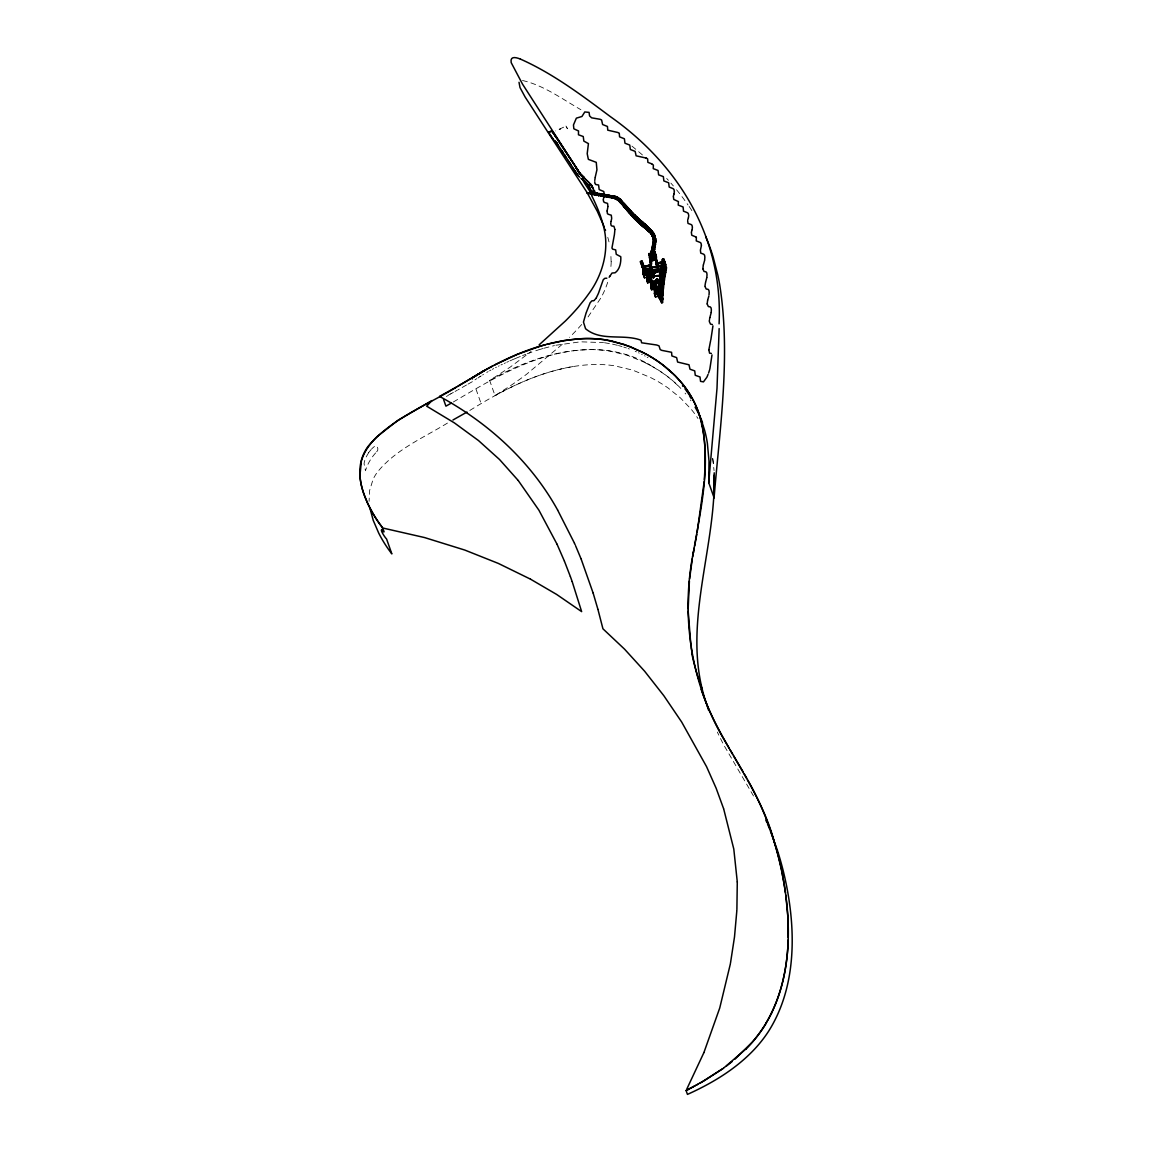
<?xml version="1.0" encoding="UTF-8"?>
<svg xmlns="http://www.w3.org/2000/svg" width="1152" height="1152" viewBox="0 0 1152 1152"><rect width="100%" height="100%" fill="white"/><g stroke="black" fill="none" stroke-linecap="round" stroke-linejoin="round"><path stroke-width="0.75" stroke-dasharray="5 3.75" d="M611.122 261.504L610.79 252.95M565.978 126.072L567.446 128.779L565.978 126.072L555.71 130.91M368.698 452.606L366.48 456.394A51.494 42.696 -21 0 0 364.997 459.893L364.464 461.39A66.211 64.786 -39.6 0 0 364.075 463.68L365.458 470.765A53.107 40.91 -19.5 0 1 376.646 451.8M588.067 316.93L601.042 297.691A107.251 82.642 -19.5 0 0 607.781 281.966M581.702 324.504L576.619 330.077A264.197 203.573 -19.5 0 1 569.534 337.334M376.661 451.8C379.253 450.461 377.309 443.909 374.746 446.386M562.234 344.347L526.795 374.083A297.346 229.104 -19.5 0 1 510.379 385.776L495.029 395.611L489.672 380.491L510.264 367.07L529.546 352.67M530.294 352.066L531.043 351.475M446.472 396.547L447.293 395.957M477.979 378.058L479.131 377.251M480.283 376.474L481.205 375.869M482.587 374.976L483.523 374.4M453.326 401.99C495.49 377.136 539.64 350.294 590.155 349.632A105.84 81.547 -19.5 0 1 609.336 350.957L627.595 355.349L645.365 362.736M469.814 410.458C507.787 386.87 549.763 365.486 595.411 364.464A105.84 81.547 -19.5 0 1 614.592 365.803L632.851 370.181L650.621 377.568A177.998 137.146 -19.5 0 1 668.045 387.965L680.357 397.829L691.459 409.565A161.15 124.171 -19.5 0 1 697.939 418.478M486.763 372.427L488.146 371.621M468.014 384.134L472.493 381.586M466.517 384.998L460.253 388.555M447.451 423.086C423.202 437.947 395.294 449.683 377.165 472.421A50.645 39.024 -19.5 0 0 373.075 479.333L369.547 490.795L369.086 501.379M489.672 380.491C537.264 353.232 599.774 335.131 650.362 365.141M489.542 370.829L490.925 370.066M455.069 391.45L457.286 390.211M458.035 389.808L459.259 389.117M453.37 392.4L451.901 393.206M450.461 393.998L451.656 393.336M495.029 395.611C519.854 381.715 546.696 370.814 574.877 366.25M492.307 369.317L493.704 368.582M495.547 367.632L496.469 367.157M498.298 366.25L499.205 365.818M501.019 364.939L502.373 364.306M504.158 363.485L505.483 362.866M506.794 362.275L508.55 361.483M509.875 360.893L512.093 359.928M512.539 359.726L515.232 358.574M515.678 358.373L522.086 355.738M522.547 355.565L525.816 354.298M527.213 353.765L533.88 351.389M535.81 350.741L538.229 349.963M538.704 349.805L543.096 348.48M544.075 348.206L554.443 345.571M555.926 345.24L580.55 341.813L603.518 342.619M522.49 80.496C543.845 85.334 562.118 99.029 580.882 109.699M604.483 342.749L610.661 343.771M612.533 344.146L617.573 345.326M618.48 345.557L622.037 346.565M623.794 347.098L626.386 347.947M628.099 348.538L629.366 348.998M635.198 351.317L636.422 351.85M638.453 352.757L639.259 353.131M641.491 354.197L642.312 354.614M644.443 355.694L645.221 356.112M647.179 357.178L647.957 357.61M666.691 178.474L668.39 180.317M670.896 183.125L673.358 185.947M676.541 189.763L678.11 191.693A360.446 277.733 -19.5 0 1 683.77 199.008L688.032 204.984M753.509 795.974L723.514 744.552M722.736 743.011L717.322 732.082M475.963 389.045L481.219 403.891M712.714 458.266L713.621 465.336M712.757 458.726L714.067 470.606M611.208 261.49A107.251 82.642 -19.5 0 1 610.531 269.827M607.781 237.355A190.886 147.082 -19.5 0 1 608.99 241.891M631.93 146.117A600.782 462.917 -19.5 0 1 642.888 155.347M689.141 206.453A316.339 243.734 -19.5 0 1 693.086 212.587M650.218 365.314A167.386 128.981 -19.5 0 1 680.861 388.454M685.08 393.163A167.386 128.981 -19.5 0 1 685.771 393.984M690.35 399.917A167.386 128.981 -19.5 0 1 690.984 400.81M479.246 376.891A57.139 44.755 -41 0 1 480.168 376.272M476.741 378.662A31.061 15.451 -38.2 0 1 474.984 379.829M645.264 362.851A170.957 131.717 -19.5 0 1 680.371 388.094M368.669 452.606A53.093 36.36 -18.3 0 1 371.232 449.453M371.779 448.762A60.192 31.838 -17.2 0 1 374.486 446.443M447.826 395.539A21.859 13.536 -35.8 0 1 450.446 393.97M560.563 128.88L559.757 129.269L560.563 128.88"/><path stroke-width="1.5" d="M788.256 937.728L787.91 917.338L785.794 895.075M705.254 462.874L704.347 479.563M788.198 939.874C787.349 964.958 782.582 990.245 771.566 1012.954M653.947 285.682L654.912 294.566C652.853 273.643 655.718 294.595 660.442 299.448L661.378 299.203L661.666 292.234M702.216 422.726L704.678 430.517A192.067 147.989 -19.5 0 1 707.386 443.405L709.013 461.088L708.725 482.63L714.082 497.75L714.211 472.795M736.891 909.72L737.28 881.942M604.21 194.299L603.792 191.52L599.184 189.576L598.579 185.011L595.656 184.493A14.011 1.368 63.7 0 0 594.821 183.082L594.792 181.742M604.181 194.731L603.346 199.57M607.939 206.294L607.536 203.386L604.699 202.536A9.778 2.938 48 0 0 603.691 201.859L603.317 199.958M656.179 280.21L656.453 281.088L656.28 279.95M658.066 280.944L657.576 279.374M657.922 280.181L657.36 279.49L657.778 280.483M736.834 910.699L734.501 936.922L730.44 963.432M607.91 206.856L607.118 210.874M611.669 218.131L611.28 215.208L608.299 214.272A9.778 2.952 48 0 0 607.435 213.696L607.104 211.075M674.366 191.318L673.92 189.389A9.763 2.938 48 0 0 672.984 188.597L669.182 187.07L668.664 182.779L663.869 180.936L663.35 176.616L658.627 174.859L658.066 170.482L653.256 168.624L653.371 165.067L651.859 163.886M611.626 218.822L611.078 221.256M674.352 191.736L673.992 193.968M708.869 349.862L709.56 353.16L711.346 353.419M708.883 349.661L710.568 340.906M688.709 215.381L688.234 213.379A9.778 2.952 48 0 0 687.326 212.674L683.525 211.176L683.107 207L678.226 205.085L678.398 201.571L673.762 199.44L673.358 196.488M692.438 227.275L691.963 225.202A9.778 2.952 48 0 0 691.056 224.51L688.018 223.416L687.658 220.91M701.438 245.304L700.978 243.101A9.778 2.952 48 0 0 700.07 242.395L696.269 240.898L696.355 237.298M692.41 227.621L692.107 229.666M701.424 245.52L700.474 249.84M658.93 292.277L658.699 285.782L657.922 292.421L658.93 292.277L663.552 259.042L662.544 259.171L657.922 292.421M688.666 216.144L688.435 217.685M610.834 222.898L610.992 221.645M610.762 223.762L611.165 225.518A9.778 2.952 48 0 1 612.029 226.094L613.915 226.253L614.88 229.32M673.402 196.099L673.949 194.141M687.73 220.003L688.32 218.016M691.445 232.085L691.949 230.17M660.413 299.448L661.046 292.406M691.402 232.474L691.747 235.224L696.154 237.067M700.416 250.373L700.762 253.123L703.714 254.203A11.146 2.059 57.3 0 1 704.592 255.24A16.531 1.771 78 0 0 704.866 257.155L704.65 259.949M689.4 580.982L688.162 608.89M704.174 481.651L697.162 532.123M653.501 240.624L655.906 240.754L653.501 240.624L651.427 251.021L652.018 252.677M655.877 240.696L655.43 244.123L653.213 244.109L653.342 239.256L655.574 238.694L655.906 240.754M708.725 482.63L717.005 388.368L719.136 328.594M714.082 497.75C719.87 427.104 730.872 355.45 719.712 284.774A412.56 317.88 -19.5 0 0 717.869 275.285L713.174 257.126A316.339 243.734 -19.5 0 0 705.658 236.592M689.602 578.837L692.309 558.763M657.59 295.114L662.861 293.832L661.925 291.413L660.341 298.93L661.104 298.728M660.514 299.419L661.334 292.104M661.234 291.802L664.358 264.01L660.902 299.333L664.92 264.398M661.277 299.232L662.098 291.902M657.029 283.968L652.334 285.206L660.629 299.966L661.392 299.765L657.619 293.486L662.083 292.32L665.122 263.808M664.358 279.922L662.774 294.667L658.022 295.906L656.885 293.861M661.723 292.032L662.947 295.142L662.616 298.166L659.635 298.944L656.986 292.363M664.92 276.106L664.474 280.253L661.666 272.563L663.667 278.266L655.373 280.382M657.749 289.8L656.64 290.088L661.637 302.789L662.53 302.558L662.918 299.016L661.738 295.661M661.19 271.253L666.274 269.928L666.533 267.566L664.301 261.259L655.978 263.434M706.795 277.704L705.614 282.168M706.838 277.286L707.026 274.694A16.531 1.771 78 0 1 706.752 272.794A11.146 2.059 57.3 0 0 705.874 271.757L704.016 271.469L702.864 268.877M709.013 294.84L709.214 292.406A16.531 1.771 78 0 1 708.926 290.347A11.146 2.059 57.3 0 0 708.048 289.31L706.19 289.022L705.053 286.574M711.13 312.811L709.949 317.275M711.173 312.394L711.36 309.802A16.531 1.771 78 0 1 711.086 307.901A11.146 2.059 57.3 0 0 710.208 306.864L708.35 306.576L707.198 303.984M704.606 260.366L703.411 264.744M662.544 259.171L658.08 292.896L659.102 292.752L663.725 259.517L662.515 259.243L662.746 260.266L663.926 259.949L663.696 258.926M648.72 271.325L651.01 271.613L646.358 270.835L658.426 292.349L661.896 269.006L658.771 292.651L646.2 271.138M595.181 177.408L596.938 169.79L596.261 162.346L588.355 159.35L587.203 153.691L588.427 143.597L583.848 141.106L583.243 136.526L578.462 134.77L578.52 130.954L573.84 128.808L573.466 124.949L576.36 118.152L581.933 116.496L584.798 111.96L589.061 112.378L589.579 115.92L591.638 117.835L600.106 119.29A11.203 4.133 41.9 0 1 601.603 120.01L602.611 124.531L607.435 126.461L607.766 130.176L617.774 132.48A11.549 4.262 41.9 0 1 619.258 133.186L619.574 136.858L624.398 138.773L624.96 143.208L629.784 145.094L630.331 149.501L635.141 151.387L636.12 155.808L646.114 158.054M595.109 177.984L594.763 180.418M703.296 265.118L702.85 268.747M705.499 282.542L704.966 285.898M707.63 300.226L707.184 303.854M709.546 319.334L709.834 317.65M709.416 320.112L709.301 321.005M692.64 556.877C700.416 509.789 713.246 460.181 698.818 413.136A161.395 124.402 -19.5 0 0 693.778 401.285L692.698 399.254A163.411 125.957 -19.5 0 0 673.502 374.098M696.802 534.226L694.656 545.976M730.325 964.066L719.741 1007.986L703.915 1052.539M519.019 82.282L520.013 87.581L525.11 96.998L586.858 192.182L597.37 211.435L604.238 226.901M693.374 552.672L693.518 551.866M694.282 547.934C679.954 613.728 690.538 684.648 725.702 742.248M654.178 253.21L653.558 251.122L655.546 238.622M653.27 244.282L652.954 245.779L655.171 245.794L655.488 244.296L653.011 243.547L655.488 244.296M654.682 249.192L654.912 245.059L652.694 245.045L652.709 247.464L654.926 247.478M652.234 250.906L652.061 248.026L654.278 248.054L654.451 250.92L651.413 250.949L650.909 252.979L653.126 252.994L653.63 250.978L654.206 252.95M654.235 252.691L653.962 249.538M710.813 340.013L712.944 325.886M709.848 369.043L711.994 354.917M709.603 369.936L708.61 372.989M708.854 296.107L707.702 299.981M609.883 276.163L612.029 273.038L615.11 272.779C619.877 269.381 621.13 262.253 620.784 256.709L616.234 254.304L615.686 249.912L612.634 249.149A15.149 1.469 63.7 0 0 611.942 248.026L614.275 235.339A45.605 11.52 88.9 0 0 614.448 234.245L614.894 229.694M658.08 280.368L657.95 279.518M586.296 312.48L590.069 302.904A15.149 7.877 -62.1 0 1 591.941 300.83L593.827 300.672M586.008 313.243L583.474 322.085L585.562 328.723C601.027 341.77 623.174 333.518 641.016 340.229L641.621 342.792L656.64 344.995L659.016 345.845L660.182 349.546L661.694 350.338L671.573 352.296L671.89 355.939L676.642 357.624L677.606 362.045L689.011 364.795L689.976 369.202L694.728 370.886L695.261 375.278L700.013 376.978L700.546 381.355L703.454 381.874L706.637 377.568A37.483 15.178 -77.2 0 1 707.112 376.747L708.048 374.4M703.901 1052.597L686.736 1089.216M594.763 195.005C568.786 189.072 613.354 196.042 618.235 200.174L620.107 198.922L618.35 200.491L614.131 198.288L594.677 194.746L595.469 192.946L616.867 196.747L631.526 211.882L629.366 213.178L631.267 211.954M594.778 195.048L595.555 193.205L590.832 190.829L589.565 192.643M657.331 269.942L656.525 272.088L657.331 269.942L659.059 270.95L661.579 268.848L658.973 270.706M653.558 271.526L654.293 276.048L653.386 278.05L654.379 276.293L653.558 271.526L655.042 270.792L656.453 271.858M734.976 1059.163L752.342 1041.998A130.795 102.499 -24.6 0 0 766.152 1022.99C792.072 978.509 792.014 924.019 782.424 874.829M766.138 1022.99L768.514 1018.858A145.598 114.278 -24.4 0 0 771.624 1012.968M596.146 298.152L598.248 293.76A45.59 15.768 -83 0 0 598.666 292.709L603.158 279.965A15.077 6.451 -74.6 0 1 603.36 279.605A12.83 7.416 -50.7 0 1 604.93 278.294L606.802 278.208M596.045 298.325L594.043 300.499M661.464 274.781L662.299 273.47L661.406 274.594M662.026 289.555C663.494 285.998 661.219 290.851 661.32 288.706M661.954 289.368L662.818 288.13M609.826 276.264L609.149 277.243M656.107 279.907L657.202 279.288M745.978 1048.925L723.514 1068.206M618.782 198.014L617.17 199.498L618.682 197.698L595.57 193.248L590.832 190.829L594.677 194.746M657.634 281.246L656.078 281.059M539.122 344.851L565.416 320.976A237.298 182.837 -19.5 0 0 578.333 307.123L584.482 299.549A157.291 121.205 -19.5 0 0 588.254 294.451C602.582 275.4 609.739 249.682 603.576 226.656C601.229 216.634 596.664 205.56 591.811 195.912C591.854 191.592 578.03 177.35 584.482 177.782M732.197 1061.496L726.466 1066.018M657.749 280.814L656.496 281.045M723.355 1068.336L699.84 1083.283M722.722 1068.71L704.203 1080.72L687.744 1089.634M620.107 198.922C623.866 200.808 616.19 202.882 621.23 200.203L634.968 215.381L633.182 216.706M628.128 211.536L630 210.254L628.243 211.882L635.098 218.448M628.661 212.112L630.547 210.83L628.646 212.054M629.208 212.702L631.109 211.478M630.187 213.754L632.088 212.53M630.979 214.589L632.866 213.307L633.125 214.056M630.864 214.891L632.506 212.933L630.158 213.682M631.771 215.424L633.658 214.142L634.939 216M631.67 215.784L633.298 213.768L631.224 215.28L630.605 214.157M632.131 215.784L634.003 214.502M634.608 215.035L632.39 216.547L632.102 215.726M639.389 219.355L634.954 215.323L632.837 216.418L633.557 217.771L635.947 216.317L636.624 217.742M635.069 215.41L632.65 216.821L632.347 215.971M636.062 216.403L634.061 217.598L634.838 219.096L637.445 217.541L638.251 219.37L636.638 216.878L634.637 218.074M634.291 217.786L636.293 216.59L636.998 218.131M634.406 217.886L636.523 216.778M634.867 218.261L636.869 217.066M634.579 218.837L637.099 217.253L637.877 218.995M634.709 218.966L637.214 217.354M634.968 219.226L637.675 217.728L635.803 219.01M636.451 219.715L638.554 218.621L639.36 220.421L638.842 219.902M638.669 218.722L636.682 219.917L635.083 218.376M636.912 220.104L638.899 218.909L639.72 220.766M637.027 220.19L639.13 219.096M637.258 220.378L639.245 219.197L640.094 221.112L638.064 222.206L634.19 218.419M637.488 220.565L639.475 219.384L640.584 221.558M637.718 220.752L639.706 219.571M639.821 219.658L637.834 220.853L636.653 219.845M640.296 220.032L637.459 221.645L640.051 219.845L640.944 221.89M640.31 220.104L637.704 221.861L639.835 220.838M638.194 222.322L640.944 220.752L646.474 225.677M638.438 222.552L641.174 220.939L642.01 222.854M638.554 222.667L641.29 221.026M638.798 222.883L641.52 221.213L643.421 224.064L642.902 222.35L640.109 224.064M638.928 222.998L641.75 221.414M639.864 222.696L641.866 221.501L642.73 223.474M642.096 221.688L640.094 222.883L640.944 224.784L643.781 223.243L644.573 225.029M642.326 221.875L639.605 223.589L640.944 224.784M638.05 222.163L639.706 223.848L642.442 221.976M639.864 223.862L642.672 222.163L643.421 224.064M642.931 222.408L640.224 224.179L639.274 222.163M640.469 224.381L642.47 223.2M642.586 223.301L640.584 224.482L639.734 222.538M640.814 224.683L643.55 223.056L644.227 224.741M641.174 224.986L643.896 223.344M641.405 225.187L644.126 223.531L644.933 225.331M645.278 225.619L644.472 223.819L641.635 225.389L640.771 223.387M642.485 225L644.472 223.819M642.715 225.187L644.702 224.006M644.933 224.194L642.946 225.374L643.838 227.218M643.061 225.475L645.048 224.28M642.557 226.152L645.278 224.467M642.787 226.354L645.509 224.654L646.085 226.282L644.818 224.093M642.902 226.454L645.538 224.726M643.234 226.685L644.832 228.211L644.256 226.584L646.157 225.374L646.733 227.002M644.285 226.656L646.33 225.518L650.261 229.277M646.56 225.72L643.954 227.318L646.733 225.864L647.467 227.419M645.005 227.304L646.891 226.008M643.262 225.605L645.134 227.39L647.122 226.21L647.755 227.65M645.25 227.491L647.294 226.354M645.005 228.125L647.453 226.498L648.13 227.938M645.134 228.283L647.683 226.685M646.027 228.168L648.029 226.973M648.259 227.16L646.258 228.355L645.106 227.333M646.488 228.542L648.374 227.261M645.667 227.822L646.33 229.262L648.821 228.528L648.144 227.074M646.445 229.349L648.446 228.168M647.467 230.17L649.8 228.73L650.146 229.709L648.23 230.933L647.885 229.954M647.568 230.458L649.613 229.176M646.546 229.392L647.986 230.717L650.232 229.205L652.406 231.595M648.706 230.861L650.592 229.579L650.894 230.414L649.368 228.96M648.605 231.206L650.52 229.982M648.662 231.365L650.563 230.141L650.232 229.205M648.95 231.523L650.851 230.299L652.392 231.523L650.506 232.819L651.154 233.813L653.083 232.546M649.526 232.099L651.442 230.875M647.957 230.616L649.598 232.272L651.499 231.048L651.226 230.256L648.979 231.638L648.331 230.429M652.032 231.466L650.189 232.848L652.09 231.624M479.779 373.334L484.488 370.454L458.078 386.078M478.598 374.04L460.843 384.494M651.11 233.683L653.515 233.15L652.939 232.157L651.154 233.813M460.642 384.538C429.581 404.366 392.184 417.586 367.978 446.501A50.645 39.024 -19.5 0 0 363.902 453.413C355.608 470.779 361.267 490.896 369.518 507.125A213.365 164.405 -19.5 0 0 380.102 524.52L380.563 525.182M466.992 412.07L452.952 419.99M456.394 387.043L439.546 396.403M451.454 403.042L445.925 406.152L443.52 399.355M697.853 1084.32L696.168 1085.242M695.318 1085.702L693.648 1086.595M492.437 366.077L487.526 368.741A243.562 187.358 -19.5 0 0 472.133 378.072M552.341 131.328L548.597 132.293L551.65 130.666L552.341 131.328L573.12 163.008M651.787 234.677L651.341 233.77L651.787 234.677L653.861 233.712L653.357 232.704L651.355 233.842L649.944 232.171M651.456 234.13L653.472 233.064M693.274 1086.84L686.059 1090.469L687.456 1094.4C712.253 1083.226 736.099 1068.926 754.79 1048.91A130.392 100.469 -19.5 0 0 768.902 1030.766C795.442 988.315 795.989 935.122 786.859 887.357A537.25 413.957 -19.5 0 0 777.442 850.493L770.357 830.822M494.525 364.982L517.334 354.341L540.115 346.234M688.19 1089.446L686.074 1090.483M653.645 271.757L655.128 271.022L656.525 272.088M658.757 292.536L641.621 261.864L640.829 261.965L657.936 292.363L661.637 302.789M651.658 234.317L654.048 233.957L651.643 234.259M657.374 280.886L656.453 280.843M591.739 191.794L594.029 190.757C594.446 192.197 589.075 192.542 594.706 191.146M661.378 288.864L662.861 288.245M651.902 234.763L654.019 233.899L654.379 234.792L652.219 235.584L651.902 234.763L652.594 236.765L654.782 236.045L654.437 235.008L652.248 235.728L653.098 238.378L655.286 237.658L654.437 235.008M654.149 234.245L651.758 234.605L654.178 234.302M591.797 191.938L590.875 190.123M652.435 236.318L654.653 235.67M652.579 236.707L654.768 235.987M652.939 237.917C658.699 237.168 650.65 237.312 653.515 239.746L655.718 239.112L655.114 237.182M541.44 345.83L545.501 344.693M650.938 265.925L648.835 253.613L650.088 256.09M657.158 265.997L657.576 267.149L655.07 251.986L656.712 260.165M654.926 252.216L655.286 253.93L649.426 255.384L649.109 253.742L654.955 252.302M649.872 255.586L654.869 254.218M649.901 255.845L654.912 254.477L649.93 256.09M649.958 256.349L654.955 254.851M649.987 256.594L654.984 255.096L656.28 259.33M650.03 256.853L655.013 255.355L654.826 253.901L656.366 258.48M650.059 257.098L655.042 255.6M650.074 257.227L655.07 255.859M649.728 257.731L655.56 256.205M640.613 262.541L640.368 261.446L642.082 261.115L640.541 261.634L643.738 270.706M655.834 257.515L649.973 258.955L649.714 257.645L651.485 263.131M650.405 259.171L655.416 257.803M655.906 257.616L655.07 251.986M650.434 259.416L655.445 258.048L650.477 259.675M642.269 262.109L640.57 262.426L643.522 270.403L644.818 269.237L644.976 270.029L642.038 261.014L644.818 269.237M650.506 259.92L655.488 258.422M650.534 260.179L655.517 258.682M650.563 260.424L655.546 258.926M650.592 260.683L655.589 259.186M650.606 260.798L655.618 259.43M650.275 261.302L656.107 259.79M656.28 260.712L657.922 267.048L657.504 265.91M662.573 259.387L663.754 259.085M642.542 265.421L645.984 273.946L643.594 274.565L642.542 265.421L643.594 274.565M642.686 266.126L645.984 273.946M650.981 263.938L650.246 261.23L651.269 266.242M643.651 266.112L642.269 266.486L642.571 267.926L651.254 265.651M649.814 265.882L649.555 264.571L650.938 264.211M656.986 266.328L655.733 262.958L657.115 262.598L658.31 266.904L657.187 267.192L655.992 264.269L664.704 262.138L664.402 260.698L663.019 261.058L663.322 262.498M642.312 266.616L644.933 266.184M649.598 264.701L650.981 264.341L649.973 261.101L656.222 259.474L655.675 255.888L649.44 257.53L651.528 263.578M657.158 262.728L655.733 262.958M663.062 261.187L664.402 260.698M644.371 266.674L651.01 264.845L643.219 266.515L643.464 267.61M656.021 263.635L664.33 261.36M655.646 272.794L646.358 275.4L643.421 267.494L645.091 267.062L644.89 266.083M661.896 263.664C664.934 263.333 660.701 263.246 662.126 264.701L663.307 264.384L663.077 263.362M662.227 263.88L663.97 269.294L662.227 263.88L664.646 268.416L663.97 269.813M665.381 263.434L664.056 263.779L664.474 265.291L665.597 265.003L665.381 263.434L664.157 264.053M658.08 265.81L656.971 266.098L657.187 267.192M664.258 264.197L665.366 263.909L664.33 260.971L664.517 262.238M643.666 269.813L665.309 264.154M643.651 269.957L665.366 264.283L662.155 292.91L654.725 294.754L654.35 292.91L655.517 297L662.947 295.142M643.795 270.49L652.118 268.315M657.115 267.019L665.582 264.47L664.373 265.09M651.024 268.805L652.133 268.517L651.902 267.422L650.794 267.725L651.024 268.805L649.555 264.571M644.789 271.958L665.122 266.645L666.274 269.928M646.243 271.757L647.698 271.382L650.477 279.245L649.022 279.619L646.085 271.584L647.266 281.059L650.635 280.022M643.032 272.894L645.71 272.203L646.085 274.061L643.406 274.752L643.032 272.894L644.486 277.805L647.165 277.099L646.79 275.256M661.277 268.099L662.458 267.797L662.688 268.819L661.507 269.122L661.334 268.258M661.608 268.301L663.379 273.758L661.608 268.301L664.171 273.542L662.27 268.128M646.387 272.722L649.67 280.44M663.552 268.502C667.022 268.2 662.054 268.114 663.854 269.813M663.754 269.539L665.179 269.467L661.046 270.518M646.2 274.464L658.037 271.368M657.936 271.598L646.2 274.622L646.358 275.4M661.046 270.72L666.058 269.294L665.093 276.595L664.186 274.061M646.848 274.694L657.95 271.786M661.133 270.965L664.301 270.13M658.022 271.886L646.502 274.896L647.438 277.531M661.421 271.282L664.704 270.432M660.672 272.534C663.552 271.296 658.397 274.118 662.069 273.254L661.853 272.232M661.104 273.283L662.861 278.482L660.989 272.736L661.766 273.11M650.592 276.206L648.936 276.638L649.166 277.733L650.837 277.301L650.592 276.206L648.965 276.754M662.947 272.981C666.288 271.656 660.384 274.738 664.574 273.946L664.258 272.635M649.138 277.301L650.261 277.013M663.149 274.018L664.574 273.946M646.718 279.403L649.382 278.698L650.333 282.168L647.654 282.874L646.718 279.403L647.294 281.016M653.875 287.194L654.25 289.051L651.571 289.742L650.246 279.101L653.314 285.854M660.053 276.97L661.234 276.653L661.464 277.675L660.226 277.834C659.088 276.12 663.926 277.027 660.182 277.402M651.226 288.072L650.938 279.662L653.63 287.438M647.093 281.261L649.757 280.555M660.312 278.237L661.939 278.107L660.413 278.496M662.429 277.704C665.914 277.387 660.931 277.315 662.731 279.014L664.056 278.669L663.754 277.358M663.955 278.395L662.731 279.014M651.787 281.707L653.486 281.39L653.688 282.37L651.974 282.686L651.787 281.707L654.84 290.405L656.294 290.03L656.136 289.238L654.84 290.405L650.966 283.421M659.664 282.427L659.434 281.39L660.614 281.088L660.845 282.11L659.606 282.269L660.845 282.11M660.672 281.246L659.434 281.39M659.765 281.606L662.515 287.064L661.838 287.928L659.765 281.606L661.838 287.928M654.221 284.011L653.098 284.299L654.336 284.357M663.235 282.082L663.538 283.392L662.227 283.738L661.925 282.427L663.235 282.082L663.912 284.054M660.168 283.162L663.336 282.355M652.018 285.408L653.314 284.242M651.571 289.742L650.678 286.402L653.342 285.71L654.25 289.051M663.451 283.118L662.227 283.738M656.294 286.344L656.539 287.424L654.826 287.755L654.638 286.776L656.338 286.445L657.346 289.642M656.251 286.574L654.955 287.741M658.814 285.826L659.995 285.523L660.226 286.546L659.045 286.848L658.872 285.984M651.053 288.259L653.717 287.554M659.146 286.027L661.277 292.522L659.146 286.027L661.954 291.658M654.826 287.755L656.496 287.323M658.987 286.704L660.226 286.546M659.434 287.366L662.846 286.474L663.437 288.144M661.406 287.15C664.891 286.834 659.909 286.762 661.709 288.461L663.034 288.115L662.731 286.805M656.928 290.621L656.741 289.901L656.87 291.413L656.626 290.318L659.462 289.397L659.693 290.419L658.512 290.736M656.669 290.434L658.339 290.002M658.872 291.24L659.275 289.742L661.594 296.323L660.787 296.539L658.714 290.462L657.576 291.413L658.8 290.491M658.454 290.578L659.693 290.419M656.827 291.298L658.526 290.981L658.282 289.714L661.104 298.526M662.17 291.398L660.845 291.744L661.162 293.054L662.472 292.709L662.17 291.398L660.946 292.018M657 293.458L662.242 292.09M657.302 293.89L662.472 292.709M657.677 295.402L658.973 294.235L657.677 295.402L654.638 286.776M658.742 296.438L661.68 295.416L661.982 296.712L660.658 297.058L660.355 295.747M660.571 296.784L661.882 296.453M660.946 297.749L659.65 298.915M659.938 299.794L662.918 299.016M546.854 344.318L564.019 340.589L578.707 338.846A107.338 82.685 -19.5 0 1 610.502 340.747L612.115 341.122M662.702 259.646L663.725 259.517M646.646 271.426L661.723 269.438L661.795 270.187L646.733 272.16L646.646 271.426L646.949 272.578M661.795 269.77L646.243 272.016L647.654 282.874M661.738 269.856L646.661 271.829L649.339 278.856M649.584 277.229L649.498 276.48C685.656 272.131 624.47 280.843 661.018 275.314M656.539 278.755L658.037 283.147L657.115 278.669M660.182 280.526L660.254 281.261L652.435 282.283L652.363 281.549L660.182 280.526L662.645 287.726M652.421 281.88L660.254 280.858M652.363 281.966L660.197 280.944M655.762 285.624L655.056 282.211L656.352 285.552M655.214 286.618L659.405 286.07L659.491 286.805C658.094 288.115 654.394 286.099 655.286 287.352M655.229 287.035L659.477 286.387M657.576 291.413L658.858 290.822M653.501 242.41L655.762 242.539M653.04 243.619L655.243 243.634M653.026 245.966L655.243 245.981M654.768 249.437L651.744 249.523L652.334 251.179M651.341 251.107L654.552 251.194M651.269 251.251L653.515 251.338M612.662 341.237L630.13 346.594L647.237 354.73A175.853 135.619 -19.7 0 1 669.514 370.397M519.955 58.91C516.01 57.37 510.005 55.858 511.157 62.352A17.64 15.163 -33.1 0 0 511.272 62.784L522.49 84.082L578.606 171.302M520.315 59.04C553.032 73.555 581.933 95.414 610.459 116.698C679.32 165.211 723.226 238.219 719.078 323.842M651.629 163.8L647.885 162.36L647.626 158.832A12.067 4.45 41.9 0 0 646.114 158.069M657.418 270.187L659.059 270.95M530.438 579.125L498.326 563.414L464.76 550.051L424.526 537.552L382.68 527.99L381.211 526.046M530.525 579.182L556.632 594.432L581.645 611.626L572.198 581.688M439.733 396.504C488.275 422.827 530.698 461.376 557.597 509.976M552.744 131.832L555.523 136.512M555.192 141.408L554.774 140.962A11.578 8.928 -19.5 0 1 553.349 139.478L552.47 138.226M555.134 141.25L555.278 141.48A11.506 8.842 -18.5 0 1 556.733 142.891L557.251 143.741L556.733 142.891M555.221 141.322L555.451 141.624A11.506 8.842 -18.5 0 1 556.79 143.035M582.048 179.237L583.992 181.022M581.702 178.934L580.91 178.344M582.35 175.853L584.294 177.61L580.334 173.693L582.192 175.694M583.56 177.552L580.608 174.514L589.003 182.563L592.646 188.122M583.402 180.504L585.072 182.03M583.704 177.61L589.838 183.398L593.294 188.712M669.514 370.397L672.854 373.478M381.902 529.733C379.67 529.258 384.696 537.178 386.597 539.064L391.853 553.91L389.275 550.44A213.365 164.405 -19.5 0 1 378.691 533.045L373.234 520.373L369.936 508.205M584.784 181.642L585.562 182.491M579.73 177.149L579.182 176.616M585.749 182.578L587.347 184.45L586.786 183.787M578.866 176.371L575.064 171.158M586.282 183.139L586.858 183.874M619.445 201.744L618.35 200.491M645.955 226.123L645.163 224.381M639.36 219.283L640.958 220.81M641.52 222.379L642.254 223.056M639.346 220.378L641.606 222.624L640.944 220.752M646.243 228.283L650.693 233.323L652.939 232.157M635.328 216.389L636.134 217.31M634.291 215.323L632.059 212.472L629.626 213.106M644.731 227.909L646.574 229.45M642.182 225.806L643.262 226.742M640.915 224.726L642.298 226.094L641.65 224.28M619.33 201.427L634.234 218.52M578.002 175.435L577.483 174.715M682.488 385.762L683.107 386.496M587.376 184.392L589.219 187.214M518.155 480.413L499.536 459.518L478.526 440.582L454.406 422.914L426.686 406.181L431.87 400.594L397.872 420.35L377.309 436.435A76.824 59.198 -19.5 0 0 370.656 443.693L368.093 447.134A55.469 42.739 -19.5 0 0 361.382 461.002L359.942 475.69A97.33 74.995 -19.5 0 0 361.238 484.646M518.27 480.557L538.891 510.163L556.992 544.133M577.224 174.384L575.338 171.59M579.47 173.275L580.622 174.643L577.469 170.294L579.298 173.304M587.635 184.738L588.082 185.4M684.965 388.829L686.794 391.277M382.162 529.963C386.352 536.17 382.378 526.565 379.858 524.189A214.042 164.923 -19.5 0 1 370.613 509.242L370.152 508.378A199.584 153.792 -19.5 0 1 367.229 502.33L363.96 494.165A135.475 104.386 -19.5 0 1 361.21 484.646M579.629 172.8L580.262 173.621L578.65 171.389M579.586 172.67L578.765 171.562M588.154 185.429L591.034 190.584M552.83 138.686L553.406 139.622M687.096 391.709L688.32 393.509A22.968 5.645 65.7 0 1 688.997 394.531M591.869 185.818L591.091 184.565L592.675 187.272M551.65 130.666L552.989 132.682M548.597 132.293L550.627 135.36M552.917 132.566L554.04 134.266M553.954 134.136L576.317 167.659M550.512 135.245L551.606 136.843M551.909 137.275L552.6 138.341M557.251 143.669L558 144.806M562.104 151.07L563.4 153.043M557.597 144.259L564.739 155.16M564.696 155.016L565.358 156.038M565.243 155.923L566.194 157.306M566.136 157.291L568.022 160.171M568.238 160.445L568.944 161.611M569.275 162.043L569.88 163.037M569.822 162.893L570.859 164.506M573.394 163.44L575.41 166.579M571.133 164.923L572.803 167.63M578.002 171.158L577.57 170.467M575.568 166.838L577.829 170.453M577.958 170.294L578.52 171.086M573.134 168.077L573.725 169.07M575.64 167.371L576.691 168.25M575.798 167.63L577.008 168.754M573.667 168.926L574.258 169.934M576.173 168.221L577.166 169.013M576.49 168.739L577.483 169.517M574.214 169.776L574.906 170.971M576.821 169.258L577.642 169.776M574.848 170.813L575.338 171.648M589.003 186.854L590.227 188.942M652.349 277.603L650.059 274.09M733.594 755.726L743.04 771.754M732.686 754.2L729.994 749.635M653.386 278.05L650.923 271.382M729.101 748.109L726.019 742.81M744.25 773.827L746.784 778.291M557.64 510.077L574.344 542.966M644.414 269.755L651.211 281.765M652.91 284.76L656.294 290.765M644.918 271.238L655.704 290.246M660.902 299.333L657.389 293.155L657.749 293.861M644.501 271.454L651.672 284.04M649.094 280.238L650.419 282.571M647.035 276.826L648.648 279.634M589.464 187.502L589.781 188.208M747.749 780.005C767.534 814.738 779.832 853.474 785.491 892.958M589.867 188.395L590.112 188.856M593.496 189.086L592.747 188.309M593.41 189.562L594.72 191.448M557.064 544.277L564.365 561.024M765.792 820.08L766.987 822.715M574.459 543.226L575.179 544.824M575.597 545.789L580.997 558.706M712.354 324.504L710.525 324.13L709.387 321.682M767.549 824.054L769.824 829.44M564.451 561.226L570.355 576.533M581.17 559.138L593.107 592.978M665.294 264.355L663.509 259.272L665.453 264.845M664.776 269.078L662.89 263.707M662.083 292.32L659.808 285.854M661.594 296.323L659.275 289.742M654.509 285.538L656.496 290.995M570.413 576.677L572.098 581.386M663.926 259.949L662.746 260.266M654.019 233.899L654.379 234.792M663.019 261.058L664.474 265.291M663.307 264.384L662.126 264.701M665.741 272.246L664.502 268.992M664.286 269.539L665.554 272.794M649.901 229.493L649.541 228.485L647.654 229.766L647.986 230.717M648.475 228.226L647.798 226.786L645.307 228.442L644.544 226.843M662.688 268.819L661.464 268.978L658.771 292.651M649.31 231.48L649.598 232.272M654.998 247.694L654.595 246.557L652.378 246.542L652.781 247.68M646.33 225.518L647.035 227.059M647.122 229.19L647.755 230.501L649.656 229.277L649.022 227.966L646.69 229.55L646.013 228.096M646.358 228.384L646.92 229.738M655.258 253.858L656.51 257.414L656.194 255.773M645.221 227.434L645.998 229.003M644.99 227.232L645.566 228.643M655.085 256.046L657.029 261.749M655.877 259.56L656.683 261.835M642.211 221.789L643.075 223.762M655.618 259.618L656.496 262.08M657.259 263.966L658.31 266.904M644.184 227.506L637.805 220.781L638.683 222.782M642.686 225.13L643.493 226.93M661.464 277.675L661.234 276.653M642.226 224.755L643.147 226.642M641.88 224.467L642.672 226.253M640.426 223.099L641.29 225.086M638.914 220.104L638.323 218.434L636.422 219.658L637.2 221.4M663.034 288.115L661.709 288.461M639.043 221.962L639.706 223.848M638.15 221.069L639.043 223.114M637.459 220.507L638.309 222.451M662.4 290.606L662.99 292.262M636.235 217.354L635.717 216.13L633.816 217.339L634.464 218.707M637.114 220.219L637.949 222.091M649.109 253.742L651.182 259.949M636.768 219.946L637.574 221.76M648.835 253.613L651.298 260.87L650.981 258.653M634.838 215.222L635.472 216.547M649.181 253.526L651.341 261.562M635.069 216.144L634.493 214.949L632.491 216.13L633.168 217.354M634.68 215.712L634.262 214.762L632.03 216.158L631.397 214.992M635.544 218.765L636.35 220.579M659.347 285.696L661.738 292.608M635.198 218.477L635.976 220.219M649.786 257.429L651.485 264.312M661.162 291.614L661.694 293.026M634.853 218.189L635.602 219.859M634.507 217.915L635.227 219.485M658.699 285.782L661.162 293.054M650.866 264.485L652.133 268.517M662.53 302.558L658.253 290.117M658.728 292.248L661.392 299.765M653.4 281.506L656.294 290.03M650.837 277.301L649.166 277.733M647.784 271.253L647.986 272.232L646.272 272.563L649.181 280.411L649.022 279.619M652.334 285.206L652.925 286.877M649.008 276.595L651.456 283.853M644.846 266.314L647.813 275.026L647.654 274.234M650.347 281.707L651.082 283.738M654.725 294.754L655.517 297M650.678 286.402L651.211 287.899M641.621 261.864L647.165 277.099M642.643 266.918L642.859 267.898L642.47 266.688M643.406 274.752L644.486 277.805M611.064 195.84L610.171 197.323M472.406 378.979L472.046 377.971C506.376 356.587 545.27 339.682 586.238 338.544A105.84 81.547 -19.5 0 1 605.419 339.883L623.678 344.261L641.434 351.648A177.408 136.699 -19.5 0 1 663.077 365.126L675.043 375.61L682.272 383.645A161.15 124.171 -19.5 0 1 698.818 413.136L700.214 417.47A179.496 138.341 -19.3 0 1 702.274 425.592L704.29 437.962M658.613 289.915L660.787 296.539M660.845 278.51L662.342 283.205L660.384 277.171M701.179 689.256C719.165 744.034 760.939 787.838 774.922 844.344M723.586 808.632L716.141 788.227L706.565 766.67L681.667 722.016L663.84 695.722L644.616 671.198L624.557 649.166L602.942 628.805L597.946 609.451M660.744 274.45L661.838 277.848M723.701 808.978L733.795 849.038L737.28 881.885M593.165 593.15L597.902 609.293M664.862 268.171L665.179 269.467M663.048 273.254L663.25 274.291M661.622 276.754L661.939 278.107M655.92 257.026L656.194 258.696M654.898 252.533L656.87 262.685M654.984 255.283L655.114 256.234M655.358 257.486L655.661 259.819M651.384 262.08L651.47 262.901M657.821 294.437L658.195 296.294M649.829 255.211L650.117 257.544M650.362 258.782L651.413 264.485M657.029 292.205L657.403 294.062M650.318 261.014L651.614 267.451M649.109 276.408L649.267 277.646M649.958 280.31L650.333 282.168M644.616 269.338L644.846 270.418M643.392 266.688L643.55 267.48M655.632 282.125L656.266 285.307M692.323 654.48L691.186 647.683M690.926 645.912L688.176 611.05M714.283 474.984C715.723 551.606 680.141 628.834 706.838 704.779A351.835 271.094 -19.5 0 0 708.682 710.51M661.723 269.438L661.795 270.187M660.946 274.982L661.032 275.731M659.405 286.07L659.491 286.805M652.363 281.549L652.435 282.283M605.102 229.262A190.886 147.082 -19.5 0 1 605.52 230.429M701.525 424.526A161.15 124.171 -19.5 0 1 702.864 427.032M695.117 407.218A167.386 128.981 -19.5 0 1 702.518 422.482M590.832 184.19A22.478 17.539 -19.9 0 1 588.269 185.702M704.174 437.99A298.814 230.486 -18.6 0 1 704.923 462.902M702.115 688.968A368.467 303.149 -10.1 0 1 692.006 654.538M766.296 1023.034A130.766 102.384 -24.6 0 1 761.616 1030.32A132.509 103.306 -25 0 1 746.136 1049.026M774.994 844.315A538.848 427.45 -19.4 0 1 782.654 874.771M689.458 395.654A15.307 2.75 63.2 0 1 690.811 398.131M597.398 193.262L596.722 195.379L597.398 193.262M599.342 193.579L598.666 195.696L599.342 193.579M601.272 193.91L600.595 196.027L601.272 193.91M603.216 194.227L602.539 196.344L603.216 194.227M605.146 194.558L604.469 196.675L605.146 194.558M607.075 194.875L606.413 196.992L607.075 194.875M609.019 195.206L608.342 197.323L609.019 195.206M612.893 195.854L612.216 197.971L612.893 195.854M614.837 196.171L614.131 198.288L614.837 196.171M616.867 196.747L615.773 198.763L616.867 196.747M622.325 201.47L620.539 203.011L622.325 201.47M623.434 202.723L621.648 204.278L623.434 202.723M624.528 203.99L622.742 205.546L624.528 203.99M625.622 205.258L623.851 206.813L625.622 205.258M626.731 206.525L624.946 208.08L626.731 206.525M627.826 207.792L626.04 209.347L627.826 207.792M628.934 209.059L627.149 210.614L628.934 209.059M649.282 228.226L647.381 229.435L649.296 228.283M654.235 234.374L652.09 235.238L652.406 236.16L654.595 235.44L654.235 234.374M654.869 236.39L652.824 237.499L654.854 236.333M660.082 272.218L659.506 272.938L660.082 272.218M663.019 282.341L661.046 276.998L663.019 282.341M664.358 263.909L662.846 259.445L664.358 263.909"/></g></svg>
